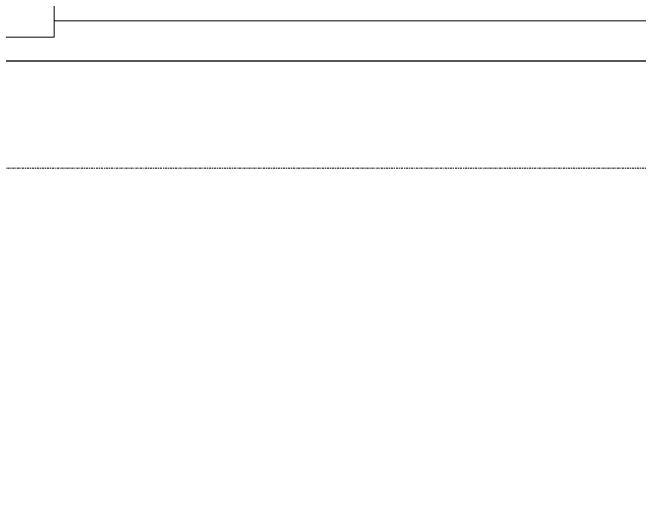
# Model space of a CAD drawing. Extents: x -1439 to 23780, y -1362 to 4476.
# Drawn here: x 3152.9 to 3229.4, y 2743 to 2804 of the extents above; entities that cross this region are included whole.
import ezdxf

# ---------------------------------------------------------------- set-up
doc = ezdxf.new("R2010")
doc.units = 0
doc.header["$MEASUREMENT"] = 0
doc.linetypes.add('Audi$0$DASHDOT2', pattern=[0.5, 0.25, -0.125, 0, -0.125])
doc.layers.get('0').update_dxf_attribs({"color": 9, "lineweight": 9})
for name, color, linetype, lineweight in [('Audi$0$06D', 8, 'Continuous', 9), ('Audi$0$10', 8, 'Continuous', 9), ('Audi$0$14', 8, 'Continuous', 9), ('Audi$0$24', 8, 'Audi$0$DASHDOT2', 9), ('E-KABLO', 7, 'Continuous', 30)]:
    doc.layers.add(name, color=color, linetype=linetype, lineweight=lineweight)

# ---------------------------------------------------------------- blocks, each defined once
blk = doc.blocks.new('Audi$0$P-AKS_AUDI')
at = {"layer": 'Audi$0$24'}
blk.add_lwpolyline([(-3840, 0), (360, 0)], dxfattribs=at)
blk = doc.blocks.new('Audi$0$fsdfsfsfsfd')
at = {"layer": 'Audi$0$06D', "elevation": 0}
blk.add_lwpolyline([(52591.75, -74474.977), (52589.75, -74474.977), (52589.75, -74595.977), (52591.75, -74595.977)], dxfattribs=at)
blk = doc.blocks.new('Audi$0$p-zemin kat')
at = {"layer": 'Audi$0$14'}
blk.add_lwpolyline([(3158, 2819.3), (3158, 2803), (3160, 2803), (3280.5, 2803), (3280.5, 2803), (3280.5, 2803), (3280.5, 2743), (3364.5, 2743), (3364.5, 2803), (3410, 2803), (3412, 2803), (3412, 2819.3)], dxfattribs=at)
at = {"rotation": 90}
blk.add_blockref('Audi$0$fsdfsfsfsfd', (-71437.977, -49788.75), dxfattribs=at)
at = {"layer": 'Audi$0$24'}
blk.add_blockref('Audi$0$P-AKS_AUDI', (4722.5, 2785), dxfattribs=at)

msp = doc.modelspace()

# ---------------------------------------------------------------- linework, layer by layer
at = {"layer": 'E-KABLO', "color": 6}
msp.add_line((2243.677, 2798.09), (3974.371, 2798.09), dxfattribs=at)

# ---------------------------------------------------------------- block references
at = {"layer": 'Audi$0$10'}
msp.add_blockref('Audi$0$p-zemin kat', (0, 0), dxfattribs=at)

doc.saveas('drawing.dxf')
